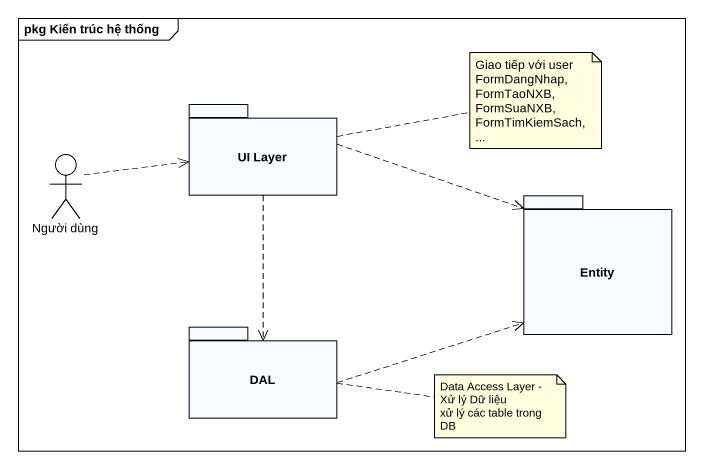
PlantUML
@startuml
mainframe pkg Kiến trúc hệ thống
package "UI Layer" as UI_Layer {
}
actor "Người dùng" as Người_dùng
package "Entity" as Entity_ {
}
package DAL {
}
UI_Layer .right.> Entity_
UI_Layer ..> DAL
Người_dùng .right.> UI_Layer
DAL .right.> Entity_
note right of UI_Layer
  Giao tiếp với user
  FormDangNhap, FormTaoNXB, FormSuaNXB,
  FormTimKiemSach, ...
end note
note right of DAL
  Data Access Layer - Xử lý Dữ liệu
  xử lý các table trong DB
end note
@enduml
